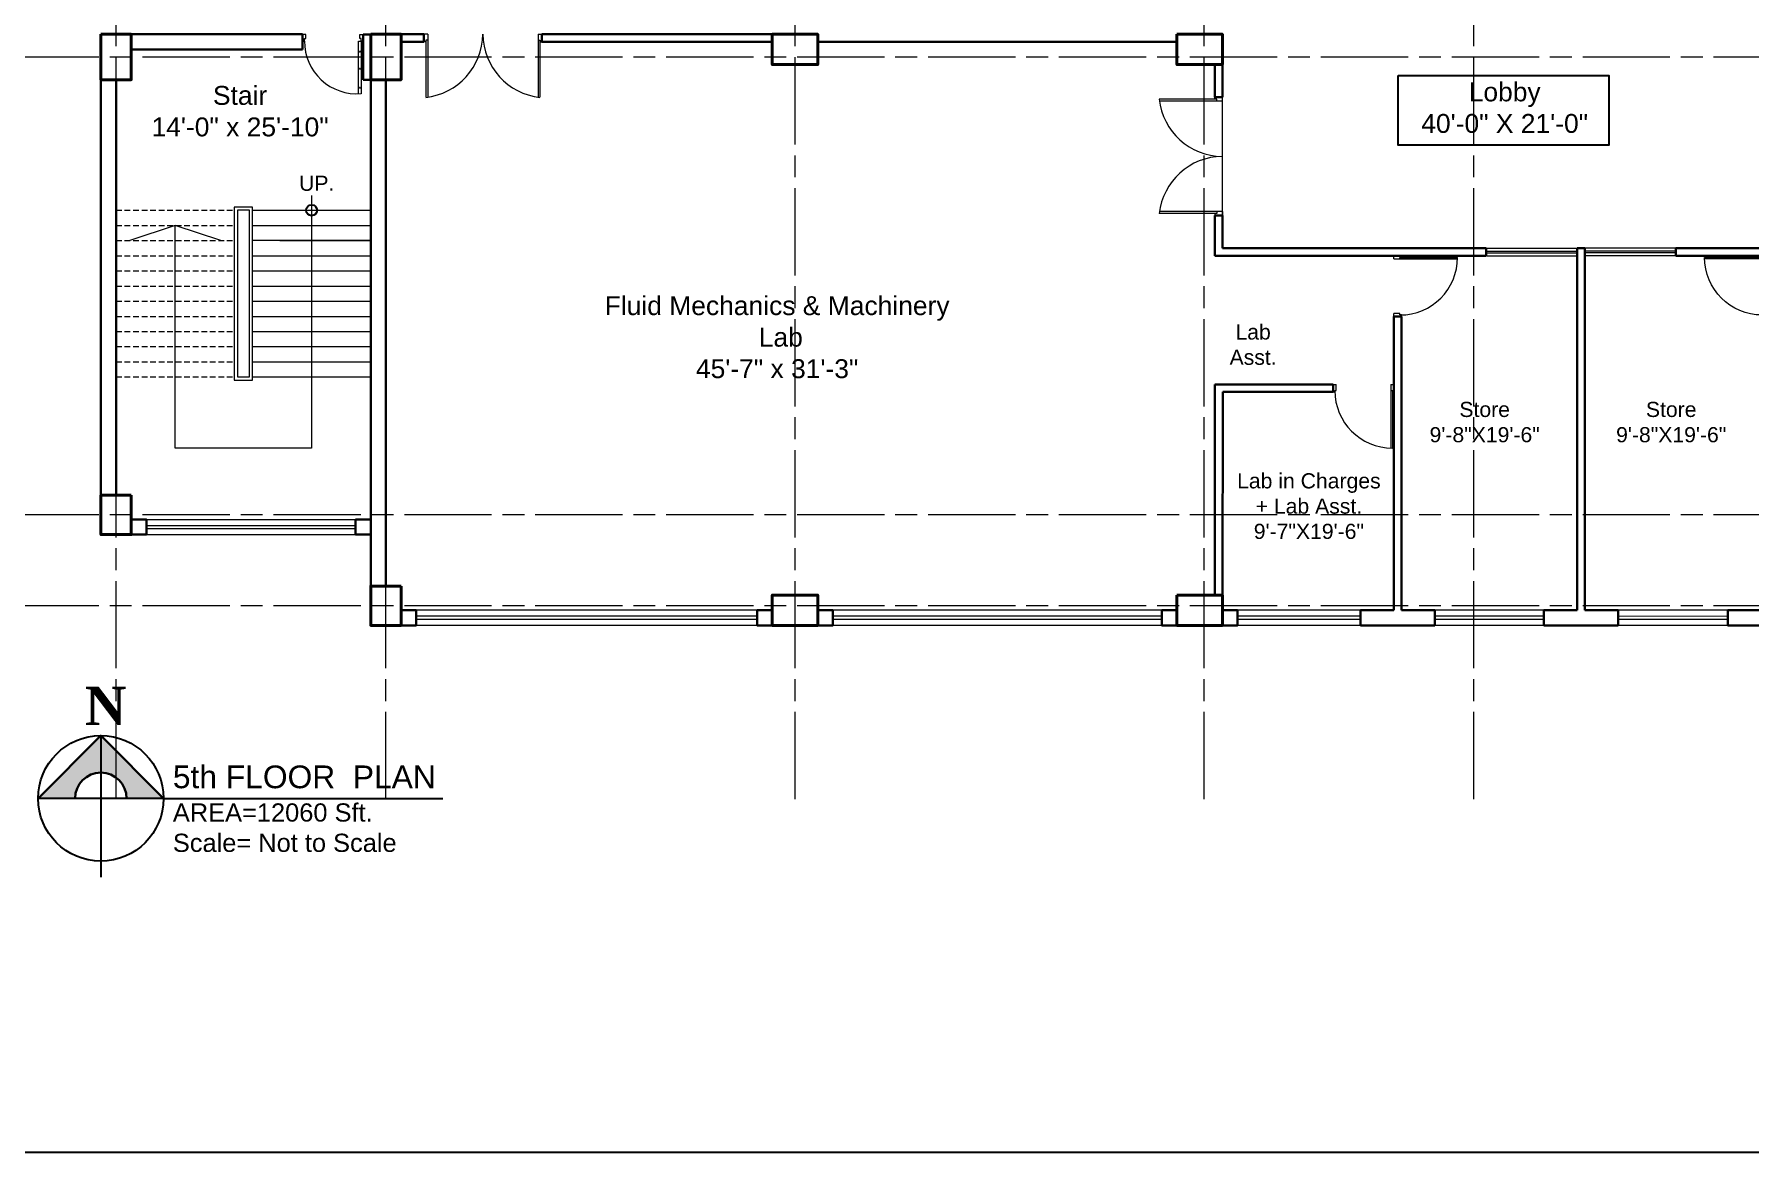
# Model space of a CAD drawing. Header units: inches. Extents: x -12 to 20935469, y -1604 to 24729220.
# Drawn here: x 20863959 to 20865090, y 24712181 to 24712918 of the extents above; entities that cross this region are included whole.
import ezdxf

# ---------------------------------------------------------------- set-up
doc = ezdxf.new("R2010")
doc.units = ezdxf.units.IN
doc.header["$LTSCALE"] = 0.03
doc.header["$MEASUREMENT"] = 0
doc.linetypes.add('ACAD_ISO08W100', pattern=[36, 24, -3, 6, -3])
doc.linetypes.add('DASHED2', pattern=[0.375, 0.25, -0.125])
for name, color, linetype, lineweight in [('column', 1, 'Continuous', 40), ('Door', 7, 'Continuous', 18), ('Gas', 21, 'Continuous', 5), ('Grid Line', 252, 'Continuous', 18), ('Hatch', 253, 'Continuous', 15), ('Low Wall', 7, 'Continuous', 30), ('Main Wall', 7, 'Continuous', 30), ('RAIL', 23, 'Continuous', 13), ('STAIR', 46, 'Continuous', 15), ('wind.', 150, 'Continuous', 20)]:
    doc.layers.add(name, color=color, linetype=linetype, lineweight=lineweight)
doc.layers.add('TEXT', color=7, linetype='Continuous')
doc.styles.add('2', font='swisscl.ttf')
doc.styles.get("Standard").update_dxf_attribs({"font": 'timesbd.ttf'})

# ---------------------------------------------------------------- blocks, each defined once
blk = doc.blocks.new('fff')
at = {"layer": 'Grid Line', "color": 252, "linetype": 'ACAD_ISO08W100', "lineweight": 9, "ltscale": 80, "true_color": 0x939598}
for p, q in [((20830948.3, 24723521.1), (20830948.3, 24724698.8)), ((20831126.3, 24723521.1), (20831126.3, 24724698.8)), ((20831396.3, 24723521.1), (20831396.3, 24724698.8)), ((20831666.3, 24723521.1), (20831666.3, 24724698.8)), ((20831844.3, 24723521.1), (20831844.3, 24724698.8)), ((20833096.9, 24724010.7), (20830726.1, 24724010.7)), ((20833096.9, 24723708.7), (20830726.1, 24723708.7)), ((20833096.9, 24723648.8), (20830726.1, 24723648.8))]:
    blk.add_line(p, q, dxfattribs=at)
blk = doc.blocks.new('Door_45')
at = {"layer": 'Door'}
for p, q in [((1.5, 5), (1.5, 44)), ((1.5, 40), (2.2, 40)), ((2.2, 40), (2.2, 39.5)), ((2.2, 39.5), (2.7, 39.5)), ((2.7, 39.5), (2.7, 40)), ((2.7, 40), (3.5, 40)), ((3.5, 44), (3.5, 5)), ((1.5, 25.8), (2.2, 25.8)), ((2.2, 25.8), (2.2, 25.3)), ((2.7, 25.8), (3.5, 25.8)), ((2.7, 25.3), (2.7, 25.8)), ((2.2, 25.3), (2.7, 25.3)), ((2.2, 12.6), (2.2, 13.1)), ((2.2, 13.1), (2.7, 13.1)), ((2.7, 13.1), (2.7, 12.6)), ((0, 0), (0, 5)), ((0, 5), (1.5, 5)), ((1.5, 12.6), (2.2, 12.6)), ((3.5, 5), (1.5, 5)), ((1.5, 5), (1.5, 3)), ((1.5, 3), (2.5, 3)), ((2.5, 3), (2.5, 0)), ((2.7, 12.6), (3.5, 12.6)), ((42.5, 3), (42.5, 0)), ((43.5, 3), (42.5, 3)), ((45, 5), (43.5, 5)), ((43.5, 5), (43.5, 3)), ((45, 0), (45, 5)), ((2.5, 0), (0, 0)), ((42.5, 0), (45, 0))]:
    blk.add_line(p, q, dxfattribs=at)
blk.add_arc((4.7, 5.3), 38.8, 359.6233, 94.6685, dxfattribs=at)
blk = doc.blocks.new('$D40')
at = {"layer": 'Door'}
for p, q in [((1, 4), (1, 42)), ((2, 0), (2, 42)), ((1, 5), (0, 5)), ((2, 0), (0, 0)), ((2, 4), (1, 4)), ((39, 4), (38, 4)), ((38, 4), (38, 0)), ((40, 0), (38, 0)), ((40, 5), (39, 5)), ((39, 5), (39, 4))]:
    blk.add_line(p, q, dxfattribs=at)
blk.add_arc((1, 4), 38, 0, 90, dxfattribs=at)

msp = doc.modelspace()

# ---------------------------------------------------------------- hatches: boundary and pattern name
at = {"layer": 'Low Wall'}
h = msp.add_hatch(color=256, dxfattribs=at)
h.paths.add_polyline_path([(20863985.3, 24712414.3), (20863961, 24712414.3), (20864002.4, 24712455.7), (20864002.4, 24712431.3, 0.414214)])
h.paths.add_polyline_path([(20864002.4, 24712431.3), (20864002.4, 24712455.7), (20864043.8, 24712414.3), (20864019.4, 24712414.3, 0.414214)])

# ---------------------------------------------------------------- linework, layer by layer
for p, q in [((20864210.5, 24712528.4), (20864210.5, 24712528.4)), ((20864002.4, 24712455.7), (20864002.4, 24712362.3)), ((20864043.8, 24712414.3), (20864228, 24712414.3))]:
    msp.add_line(p, q)
msp.add_lwpolyline([(20864858.6, 24712891.1), (20864997.6, 24712891.1), (20864997.6, 24712845.2), (20864858.6, 24712845.2)], close=True)
msp.add_lwpolyline([(20864043.7, 24712414.3), (20863961, 24712414.3)])
for centre, radius in [((20864141.5, 24712802.3), 3.61), ((20864002.4, 24712414.3), 41.4)]:
    msp.add_circle(centre, radius)
at = {"layer": 'column', "lineweight": 40, "ltscale": 20}
for points in [[(20864002.5, 24712918.4), (20864022.5, 24712918.4), (20864022.5, 24712888.4), (20864002.5, 24712888.4)], [(20864180.5, 24712918.4), (20864200.5, 24712918.4), (20864200.5, 24712888.4), (20864180.5, 24712888.4)], [(20864445.5, 24712918.4), (20864445.5, 24712898.4), (20864475.5, 24712898.4), (20864475.5, 24712918.4)], [(20864712.5, 24712918.4), (20864712.5, 24712898.4), (20864742.5, 24712898.4), (20864742.5, 24712918.4)], [(20864022.5, 24712614.3), (20864002.5, 24712614.3), (20864002.5, 24712588.3), (20864022.5, 24712588.3)], [(20864200.5, 24712554.4), (20864180.5, 24712554.4), (20864180.5, 24712528.4), (20864200.5, 24712528.4)], [(20864475.5, 24712528.4), (20864475.5, 24712548.4), (20864445.5, 24712548.4), (20864445.5, 24712528.4)], [(20864712.5, 24712548.4), (20864712.5, 24712528.4), (20864742.5, 24712528.4), (20864742.5, 24712548.4)]]:
    msp.add_lwpolyline(points, close=True, dxfattribs=at)
at = {"layer": 'Defpoints'}
msp.add_lwpolyline([(20863758, 24713639.1), (20866196.8, 24713639.1), (20866196.8, 24712180.6), (20863758, 24712180.6)], close=True, dxfattribs=at)
at = {"layer": 'Door'}
for p, q in [((20864218.1, 24712918.4), (20864215.5, 24712918.4)), ((20864218.1, 24712918.4), (20864218.1, 24712876.8)), ((20864290.9, 24712918.4), (20864290.9, 24712876.8)), ((20864290.9, 24712918.4), (20864293.5, 24712918.4)), ((20864216.8, 24712913.3), (20864215.5, 24712913.3)), ((20864216.8, 24712914.6), (20864216.8, 24712876.8)), ((20864218.1, 24712914.6), (20864216.8, 24712914.6)), ((20864290.9, 24712914.6), (20864292.2, 24712914.6)), ((20864292.2, 24712914.6), (20864292.2, 24712876.8)), ((20864292.2, 24712913.3), (20864293.5, 24712913.3)), ((20864738.8, 24712875.5), (20864700.9, 24712875.5)), ((20864742.5, 24712874.2), (20864700.9, 24712874.2)), ((20864737.5, 24712875.5), (20864737.5, 24712876.8)), ((20864738.8, 24712874.2), (20864738.8, 24712875.5)), ((20864742.5, 24712874.2), (20864742.5, 24712876.8)), ((20864742.5, 24712801.4), (20864700.9, 24712801.4)), ((20864738.8, 24712800.1), (20864700.9, 24712800.1)), ((20864737.5, 24712800.1), (20864737.5, 24712798.8)), ((20864738.8, 24712801.4), (20864738.8, 24712800.1)), ((20864742.5, 24712801.4), (20864742.5, 24712798.8))]:
    msp.add_line(p, q, dxfattribs=at)
for centre, start, end in [((20864212.2, 24712918.8), 276.2217, 359.4094), ((20864296.8, 24712918.8), 180.5906, 263.7783), ((20864742.9, 24712880.1), 186.2217, 269.4094), ((20864742.9, 24712795.5), 90.5906, 173.7783)]:
    msp.add_arc(centre, 42.3, start, end, dxfattribs=at)
at = {"layer": 'Gas', "color": 0, "lineweight": 5}
for points in [[(20864102.5, 24712804.3), (20864090.5, 24712804.3), (20864090.5, 24712690.3), (20864102.5, 24712690.3)], [(20864100.5, 24712802.3), (20864092.5, 24712802.3), (20864092.5, 24712692.3), (20864100.5, 24712692.3)]]:
    msp.add_lwpolyline(points, close=True, dxfattribs=at)
at = {"layer": 'Hatch', "lineweight": 0}
msp.add_line((20864742.5, 24712798.8), (20864742.5, 24712874.2), dxfattribs=at)
at = {"layer": 'Low Wall', "color": 0}
msp.add_lwpolyline([(20863961, 24712414.3), (20864002.4, 24712455.7), (20864043.8, 24712414.3)], dxfattribs=at)
at = {"layer": 'Low Wall'}
msp.add_arc((20864002.4, 24712414.3), 17, 0, 180, dxfattribs=at)
at = {"layer": 'Main Wall', "lineweight": 30}
for p, q in [((20864135.5, 24712918.4), (20864022.5, 24712918.4)), ((20864135.5, 24712918.4), (20864135.5, 24712908.4)), ((20864180.5, 24712918.3), (20864175.5, 24712918.3)), ((20864175.5, 24712918.3), (20864175.5, 24712888.4)), ((20864190.5, 24712918.3), (20864180.5, 24712918.3)), ((20864200.5, 24712918.4), (20864215.5, 24712918.4)), ((20864215.5, 24712918.4), (20864215.5, 24712913.3)), ((20864293.5, 24712918.4), (20864445.5, 24712918.4)), ((20864293.5, 24712913.3), (20864293.5, 24712918.4)), ((20864135.5, 24712908.4), (20864022.5, 24712908.4)), ((20864215.5, 24712913.3), (20864200.5, 24712913.3)), ((20864445.5, 24712913.3), (20864293.5, 24712913.3)), ((20864712.5, 24712913.3), (20864475.5, 24712913.3)), ((20864737.5, 24712898.4), (20864737.5, 24712876.8)), ((20864742.5, 24712876.8), (20864742.5, 24712898.4)), ((20864002.5, 24712888.4), (20864002.5, 24712614.3)), ((20864012.5, 24712888.4), (20864012.5, 24712614.3)), ((20864175.5, 24712888.4), (20864180.5, 24712888.4)), ((20864180.5, 24712554.4), (20864180.5, 24712888.4)), ((20864190.5, 24712554.4), (20864190.5, 24712888.4)), ((20864737.5, 24712876.8), (20864742.5, 24712876.8)), ((20864737.5, 24712798.8), (20864737.5, 24712772.2)), ((20864742.5, 24712798.8), (20864737.5, 24712798.8)), ((20864742.5, 24712798.8), (20864742.5, 24712777.2)), ((20864737.5, 24712772.2), (20864916.7, 24712772.2)), ((20864742.5, 24712777.2), (20864916.7, 24712777.2)), ((20864916.7, 24712777.2), (20864916.7, 24712772.2)), ((20864976.7, 24712777.2), (20864981.7, 24712777.2)), ((20864976.7, 24712777.2), (20864976.7, 24712538.4)), ((20864981.7, 24712777.2), (20864981.7, 24712538.4)), ((20865041.7, 24712777.2), (20865228, 24712777.2)), ((20865041.7, 24712777.2), (20865041.7, 24712772.2)), ((20865041.7, 24712772.2), (20865233, 24712772.2)), ((20864855.7, 24712732.2), (20864855.7, 24712538.4)), ((20864855.7, 24712732.2), (20864860.7, 24712732.2)), ((20864860.7, 24712732.2), (20864860.7, 24712538.4)), ((20864737.5, 24712687.4), (20864815.7, 24712687.4)), ((20864737.5, 24712548.4), (20864737.5, 24712687.4)), ((20864742.5, 24712548.4), (20864742.8, 24712682.4)), ((20864742.8, 24712682.4), (20864815.7, 24712682.4)), ((20864815.7, 24712687.4), (20864815.7, 24712682.4)), ((20865003.7, 24712528.4), (20865003.7, 24712538.4))]:
    msp.add_line(p, q, dxfattribs=at)
at = {"layer": 'Main Wall'}
for points in [[(20864022.5, 24712598.3), (20864032.5, 24712598.3), (20864032.5, 24712588.3), (20864022.5, 24712588.3)], [(20864170.5, 24712598.3), (20864180.5, 24712598.3), (20864180.5, 24712588.3), (20864170.5, 24712588.3)]]:
    msp.add_lwpolyline(points, close=True, dxfattribs=at)
at = {"layer": 'Main Wall', "lineweight": 30}
for points in [[(20864200.5, 24712528.4), (20864210.5, 24712528.4), (20864210.5, 24712538.4), (20864200.5, 24712538.4)], [(20864445.5, 24712528.4), (20864435.5, 24712528.4), (20864435.5, 24712538.4), (20864445.5, 24712538.4)], [(20864475.5, 24712528.4), (20864485.5, 24712528.4), (20864485.5, 24712538.4), (20864475.5, 24712538.4)], [(20864712.5, 24712528.4), (20864702.5, 24712528.4), (20864702.5, 24712538.4), (20864712.5, 24712538.4)], [(20864742.5, 24712528.4), (20864752.5, 24712528.4), (20864752.5, 24712538.4), (20864742.5, 24712538.4)], [(20864882.7, 24712538.4), (20864882.7, 24712528.4), (20864833.7, 24712528.4), (20864833.7, 24712538.4), (20864855.7, 24712538.4)], [(20864860.7, 24712538.4), (20864882.7, 24712538.4)], [(20865003.7, 24712528.4), (20864954.7, 24712528.4), (20864954.7, 24712538.4), (20864976.7, 24712538.4)], [(20864981.7, 24712538.4), (20865003.7, 24712538.4)], [(20865098, 24712528.4), (20865076, 24712528.4), (20865076, 24712538.4), (20865098, 24712538.4)]]:
    msp.add_lwpolyline(points, dxfattribs=at)
at = {"layer": 'RAIL', "lineweight": 9}
for p, q in [((20864141.5, 24712812.1), (20864141.5, 24712645.3)), ((20864051.5, 24712792.3), (20864021.5, 24712782.3)), ((20864051.5, 24712645.3), (20864051.5, 24712792.3)), ((20864081.5, 24712782.3), (20864051.5, 24712792.3)), ((20864180.5, 24712782.3), (20864102.5, 24712782.3)), ((20864141.5, 24712645.3), (20864051.5, 24712645.3))]:
    msp.add_line(p, q, dxfattribs=at)
at = {"layer": 'STAIR', "color": 32, "linetype": 'DASHED2', "lineweight": 5, "ltscale": 500}
for p, q in [((20864012.5, 24712802.3), (20864090.5, 24712802.3)), ((20864012.5, 24712792.3), (20864090.5, 24712792.3)), ((20864012.5, 24712782.3), (20864090.5, 24712782.3)), ((20864012.5, 24712772.3), (20864090.5, 24712772.3)), ((20864012.5, 24712762.3), (20864090.5, 24712762.3)), ((20864012.5, 24712752.3), (20864090.5, 24712752.3)), ((20864012.5, 24712742.3), (20864090.5, 24712742.3)), ((20864012.5, 24712732.3), (20864090.5, 24712732.3)), ((20864012.5, 24712722.3), (20864090.5, 24712722.3)), ((20864012.5, 24712712.3), (20864090.5, 24712712.3)), ((20864012.5, 24712702.3), (20864090.5, 24712702.3)), ((20864012.5, 24712692.3), (20864090.5, 24712692.3))]:
    msp.add_line(p, q, dxfattribs=at)
at = {"layer": 'STAIR', "color": 32, "lineweight": 5}
for p, q in [((20864102.5, 24712802.3), (20864180.5, 24712802.3)), ((20864102.5, 24712792.3), (20864180.5, 24712792.3)), ((20864120.5, 24712782.3), (20864180.5, 24712782.3)), ((20864102.5, 24712772.3), (20864180.5, 24712772.3)), ((20864102.5, 24712762.3), (20864180.5, 24712762.3)), ((20864102.5, 24712752.3), (20864180.5, 24712752.3)), ((20864102.5, 24712742.3), (20864180.5, 24712742.3)), ((20864102.5, 24712732.3), (20864180.5, 24712732.3)), ((20864102.5, 24712722.3), (20864180.5, 24712722.3)), ((20864102.5, 24712712.3), (20864180.5, 24712712.3)), ((20864102.5, 24712702.3), (20864180.5, 24712702.3)), ((20864102.5, 24712692.3), (20864180.5, 24712692.3))]:
    msp.add_line(p, q, dxfattribs=at)
at = {"layer": 'wind.', "lineweight": 5}
for p, q in [((20864916.7, 24712777.2), (20864976.7, 24712777.2)), ((20864916.9, 24712775.2), (20864976.9, 24712775.2)), ((20864916.9, 24712774.2), (20864976.9, 24712774.2)), ((20864917.1, 24712772.2), (20864977.1, 24712772.2)), ((20865041.7, 24712777.2), (20864981.7, 24712777.2)), ((20865041.9, 24712775.2), (20864981.9, 24712775.2)), ((20865041.9, 24712774.2), (20864981.9, 24712774.2)), ((20865042.1, 24712772.2), (20864982.1, 24712772.2)), ((20864027.5, 24712598.3), (20864175.5, 24712598.3)), ((20864032.5, 24712594.3), (20864170.5, 24712594.3)), ((20864032.5, 24712592.3), (20864170.5, 24712592.3)), ((20864027.5, 24712588.3), (20864175.5, 24712588.3)), ((20864435.5, 24712538.4), (20864210.5, 24712538.4)), ((20864435.5, 24712534.4), (20864210.5, 24712534.4)), ((20864702.5, 24712538.4), (20864485.5, 24712538.4)), ((20864702.5, 24712534.4), (20864485.5, 24712534.4)), ((20864855.7, 24712538.4), (20864752.5, 24712538.4)), ((20864833.7, 24712534.4), (20864752.5, 24712534.4)), ((20864976.7, 24712538.4), (20864882.7, 24712538.4)), ((20864954.7, 24712534.4), (20864882.7, 24712534.4)), ((20865076, 24712538.4), (20864981.7, 24712538.4)), ((20865076, 24712534.3), (20865003.7, 24712534.4)), ((20864435.5, 24712532.4), (20864210.5, 24712532.4)), ((20864435.5, 24712528.4), (20864210.5, 24712528.4)), ((20864445.5, 24712532.4), (20864445.5, 24712532.4)), ((20864702.5, 24712532.4), (20864485.5, 24712532.4)), ((20864702.5, 24712528.4), (20864485.5, 24712528.4)), ((20864833.7, 24712532.4), (20864752.5, 24712532.4)), ((20865076, 24712528.4), (20864752.5, 24712528.4)), ((20864954.7, 24712532.4), (20864882.7, 24712532.4)), ((20865076, 24712532.3), (20865003.7, 24712532.4))]:
    msp.add_line(p, q, dxfattribs=at)

# ---------------------------------------------------------------- block references
msp.add_blockref('fff', (33064.2, -11107.4))
at = {"layer": 'Door', "color": 250, "ltscale": 20, "xscale": 0.8888888888759539, "yscale": 0.8888888888759539, "zscale": 0.8888888888759539, "rotation": 180}
msp.add_blockref('Door_45', (20864175.5, 24712918.3), dxfattribs=at)
at = {"layer": 'Door'}
for p, rotation in [((20864855.7, 24712772.2), 270), ((20864855.7, 24712687.4), 180)]:
    msp.add_blockref('$D40', p, dxfattribs=dict(at, rotation=rotation))
at = {"layer": 'Door', "xscale": -1, "rotation": 90}
msp.add_blockref('$D40', (20865102.7, 24712772.2), dxfattribs=at)

# ---------------------------------------------------------------- texts
msp.add_text('N', height=25.2).set_placement((20863991.8, 24712462.7))
at = {"layer": 'TEXT', "color": 30, "lineweight": 5, "ltscale": 20, "attachment_point": 2, "style": '2'}
for s, width, gutter_width, insert, char_height in [('\\pxsm1;{\\fArial|b0|i0|c0|p34;\\C0;Stair\\P14\'-0" x 25\'-10"  }', 205.868, 0.282, (20864094.3, 24712884.3), 12.476), ('\\pxsm1,qc;{\\fArial|b0|i0|c0|p34;\\C0;Lobby\\P40\'-0" X 21\'-0" }', 146.388, 0.75, (20864928.8, 24712886.6), 12.476), ('{\\fArial|b0|i0|c0|p34;\\C0;UP.}', 104.76, 0.5, (20864144.9, 24712825.1), 10), ('\\pxsm1;{\\fArial|b0|i0|c0|p34;\\C0;Fluid Mechanics & Machinery\\P Lab\\P45\'-7" x 31\'-3" }', 334.17, 0.75, (20864448.7, 24712745.6), 12.476), ('{\\fArial|b0|i0|c0|p34;\\C0;Lab Asst. }', 49.47, 0.5, (20864762.8, 24712727), 10), ('{\\fArial|b0|i0|c0|p34;\\C0;Store\\P9\'-8"X19\'-6"}', 104.76, 0.5, (20864915.6, 24712675.9), 10), ('{\\fArial|b0|i0|c0|p34;\\C0;Store\\P9\'-8"X19\'-6"}', 104.76, 0.5, (20865038.7, 24712675.9), 10), ('{\\fArial|b0|i0|c0|p34;\\C0;Lab in Charges + Lab Asst. \\P9\'-7"X19\'-6"}', 104.76, 0.5, (20864799.6, 24712628.8), 10), ('\\A1;\\pxql;{\\fArial|b0|i0|c0|p34;\\C0;5th FLOOR  PLAN\\P\\H0.8x;AREA=12060 Sft.\\H1.25x;\\P\\H0.8x;Scale= \\H1x;Not to Scale}', 640.124, 0.5, (20864370, 24712436), 15)]:
    msp.add_mtext_dynamic_manual_height_columns(s, width=width, gutter_width=gutter_width, heights=[0], dxfattribs=dict(at, insert=insert, char_height=char_height))

doc.saveas('drawing.dxf')
